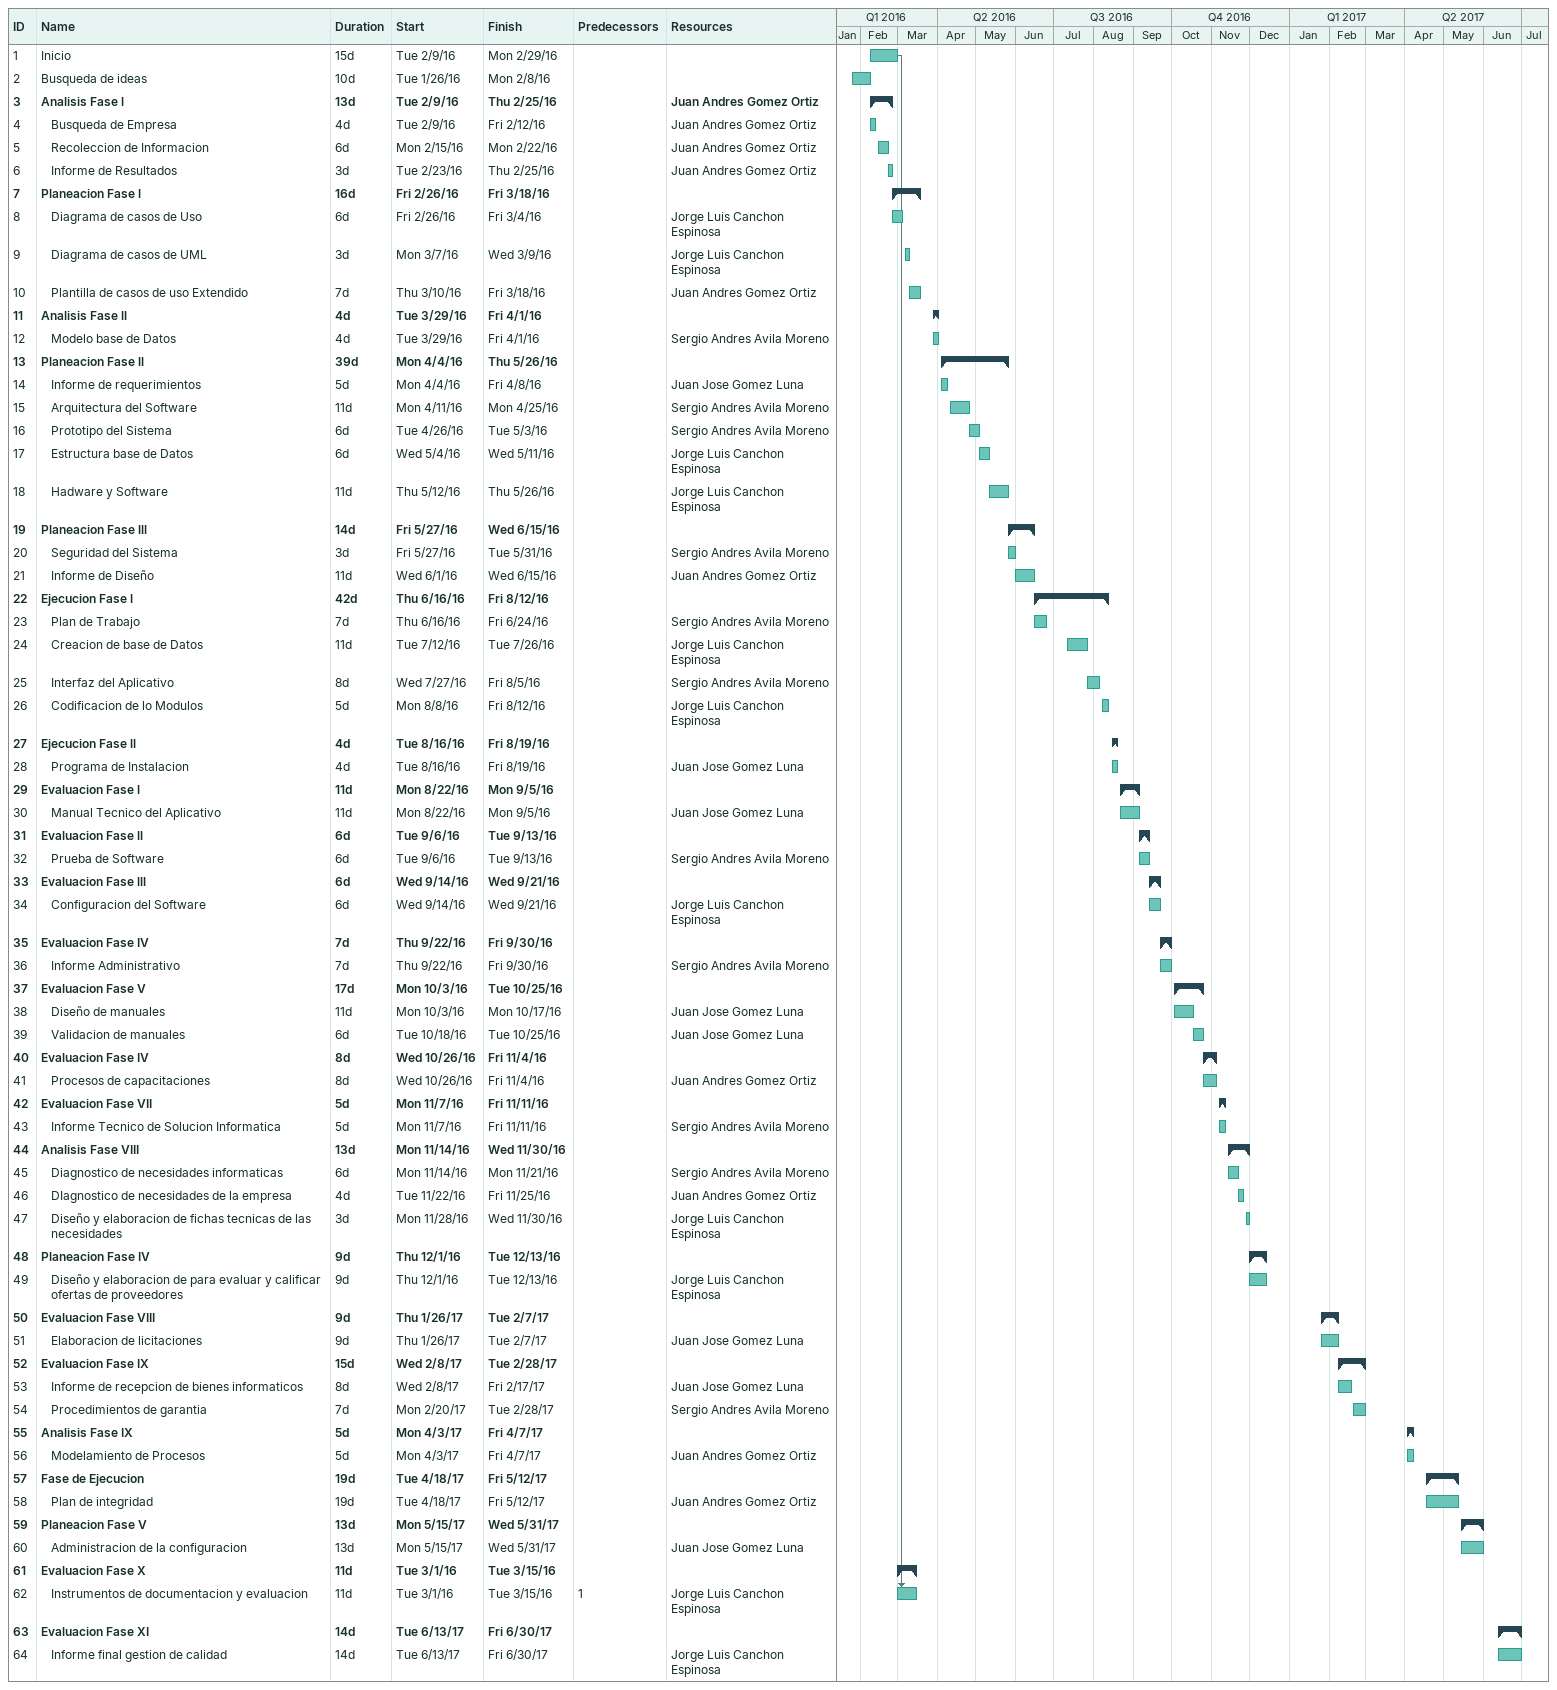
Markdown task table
| ID | Level | Task | Duration | Start | Finish | Predecessors | Resources |
|---|---|---|---|---|---|---|---|
| 1 | 1 | Inicio | 15d | 2016-02-09 | 2016-02-29 |  |  |
| 2 | 1 | Busqueda de ideas | 10d | 2016-01-26 | 2016-02-08 |  |  |
| 3 | 1 | **Analisis Fase l** | 13d | 2016-02-09 | 2016-02-25 |  | Juan Andres Gomez Ortiz |
| 4 | 2 | Busqueda de Empresa | 4d | 2016-02-09 | 2016-02-12 |  | Juan Andres Gomez Ortiz |
| 5 | 2 | Recoleccion de Informacion | 6d | 2016-02-15 | 2016-02-22 |  | Juan Andres Gomez Ortiz |
| 6 | 2 | Informe de Resultados | 3d | 2016-02-23 | 2016-02-25 |  | Juan Andres Gomez Ortiz |
| 7 | 1 | **Planeacion Fase l** | 16d | 2016-02-26 | 2016-03-18 |  |  |
| 8 | 2 | Diagrama de casos de Uso | 6d | 2016-02-26 | 2016-03-04 |  | Jorge Luis Canchon Espinosa |
| 9 | 2 | Diagrama de casos de UML | 3d | 2016-03-07 | 2016-03-09 |  | Jorge Luis Canchon Espinosa |
| 10 | 2 | Plantilla de casos de uso Extendido | 7d | 2016-03-10 | 2016-03-18 |  | Juan Andres Gomez Ortiz |
| 11 | 1 | **Analisis Fase ll** | 4d | 2016-03-29 | 2016-04-01 |  |  |
| 12 | 2 | Modelo base de Datos | 4d | 2016-03-29 | 2016-04-01 |  | Sergio Andres Avila Moreno |
| 13 | 1 | **Planeacion Fase ll** | 39d | 2016-04-04 | 2016-05-26 |  |  |
| 14 | 2 | Informe de requerimientos | 5d | 2016-04-04 | 2016-04-08 |  | Juan Jose Gomez Luna |
| 15 | 2 | Arquitectura del Software | 11d | 2016-04-11 | 2016-04-25 |  | Sergio Andres Avila Moreno |
| 16 | 2 | Prototipo del Sistema | 6d | 2016-04-26 | 2016-05-03 |  | Sergio Andres Avila Moreno |
| 17 | 2 | Estructura base de Datos | 6d | 2016-05-04 | 2016-05-11 |  | Jorge Luis Canchon Espinosa |
| 18 | 2 | Hadware y Software | 11d | 2016-05-12 | 2016-05-26 |  | Jorge Luis Canchon Espinosa |
| 19 | 1 | **Planeacion Fase lll** | 14d | 2016-05-27 | 2016-06-15 |  |  |
| 20 | 2 | Seguridad del Sistema | 3d | 2016-05-27 | 2016-05-31 |  | Sergio Andres Avila Moreno |
| 21 | 2 | Informe de Diseño | 11d | 2016-06-01 | 2016-06-15 |  | Juan Andres Gomez Ortiz |
| 22 | 1 | **Ejecucion Fase l** | 42d | 2016-06-16 | 2016-08-12 |  |  |
| 23 | 2 | Plan de Trabajo | 7d | 2016-06-16 | 2016-06-24 |  | Sergio Andres Avila Moreno |
| 24 | 2 | Creacion de base de Datos | 11d | 2016-07-12 | 2016-07-26 |  | Jorge Luis Canchon Espinosa |
| 25 | 2 | Interfaz del Aplicativo | 8d | 2016-07-27 | 2016-08-05 |  | Sergio Andres Avila Moreno |
| 26 | 2 | Codificacion de lo Modulos | 5d | 2016-08-08 | 2016-08-12 |  | Jorge Luis Canchon Espinosa |
| 27 | 1 | **Ejecucion Fase ll** | 4d | 2016-08-16 | 2016-08-19 |  |  |
| 28 | 2 | Programa de Instalacion | 4d | 2016-08-16 | 2016-08-19 |  | Juan Jose Gomez Luna |
| 29 | 1 | **Evaluacion Fase l** | 11d | 2016-08-22 | 2016-09-05 |  |  |
| 30 | 2 | Manual Tecnico del Aplicativo | 11d | 2016-08-22 | 2016-09-05 |  | Juan Jose Gomez Luna |
| 31 | 1 | **Evaluacion Fase ll** | 6d | 2016-09-06 | 2016-09-13 |  |  |
| 32 | 2 | Prueba de Software | 6d | 2016-09-06 | 2016-09-13 |  | Sergio Andres Avila Moreno |
| 33 | 1 | **Evaluacion Fase lll** | 6d | 2016-09-14 | 2016-09-21 |  |  |
| 34 | 2 | Configuracion del Software | 6d | 2016-09-14 | 2016-09-21 |  | Jorge Luis Canchon Espinosa |
| 35 | 1 | **Evaluacion Fase IV** | 7d | 2016-09-22 | 2016-09-30 |  |  |
| 36 | 2 | Informe Administrativo | 7d | 2016-09-22 | 2016-09-30 |  | Sergio Andres Avila Moreno |
| 37 | 1 | **Evaluacion Fase V** | 17d | 2016-10-03 | 2016-10-25 |  |  |
| 38 | 2 | Diseño de manuales | 11d | 2016-10-03 | 2016-10-17 |  | Juan Jose Gomez Luna |
| 39 | 2 | Validacion de manuales | 6d | 2016-10-18 | 2016-10-25 |  | Juan Jose Gomez Luna |
| 40 | 1 | **Evaluacion Fase IV** | 8d | 2016-10-26 | 2016-11-04 |  |  |
| 41 | 2 | Procesos de capacitaciones | 8d | 2016-10-26 | 2016-11-04 |  | Juan Andres Gomez Ortiz |
| 42 | 1 | **Evaluacion Fase VII** | 5d | 2016-11-07 | 2016-11-11 |  |  |
| 43 | 2 | Informe Tecnico de Solucion Informatica | 5d | 2016-11-07 | 2016-11-11 |  | Sergio Andres Avila Moreno |
| 44 | 1 | **Analisis Fase VIII** | 13d | 2016-11-14 | 2016-11-30 |  |  |
| 45 | 2 | Diagnostico de necesidades informaticas | 6d | 2016-11-14 | 2016-11-21 |  | Sergio Andres Avila Moreno |
| 46 | 2 | DIagnostico de necesidades de la empresa | 4d | 2016-11-22 | 2016-11-25 |  | Juan Andres Gomez Ortiz |
| 47 | 2 | Diseño y elaboracion de fichas tecnicas de las necesidades | 3d | 2016-11-28 | 2016-11-30 |  | Jorge Luis Canchon Espinosa |
| 48 | 1 | **Planeacion Fase IV** | 9d | 2016-12-01 | 2016-12-13 |  |  |
| 49 | 2 | Diseño y elaboracion de para evaluar y calificar ofertas de proveedores | 9d | 2016-12-01 | 2016-12-13 |  | Jorge Luis Canchon Espinosa |
| 50 | 1 | **Evaluacion Fase VIII** | 9d | 2017-01-26 | 2017-02-07 |  |  |
| 51 | 2 | Elaboracion de licitaciones | 9d | 2017-01-26 | 2017-02-07 |  | Juan Jose Gomez Luna |
| 52 | 1 | **Evaluacion Fase IX** | 15d | 2017-02-08 | 2017-02-28 |  |  |
| 53 | 2 | Informe de recepcion de bienes informaticos | 8d | 2017-02-08 | 2017-02-17 |  | Juan Jose Gomez Luna |
| 54 | 2 | Procedimientos de garantia | 7d | 2017-02-20 | 2017-02-28 |  | Sergio Andres Avila Moreno |
| 55 | 1 | **Analisis Fase IX** | 5d | 2017-04-03 | 2017-04-07 |  |  |
| 56 | 2 | Modelamiento de Procesos | 5d | 2017-04-03 | 2017-04-07 |  | Juan Andres Gomez Ortiz |
| 57 | 1 | **Fase de Ejecucion** | 19d | 2017-04-18 | 2017-05-12 |  |  |
| 58 | 2 | Plan de integridad | 19d | 2017-04-18 | 2017-05-12 |  | Juan Andres Gomez Ortiz |
| 59 | 1 | **Planeacion Fase V** | 13d | 2017-05-15 | 2017-05-31 |  |  |
| 60 | 2 | Administracion de la configuracion | 13d | 2017-05-15 | 2017-05-31 |  | Juan Jose Gomez Luna |
| 61 | 1 | **Evaluacion Fase X** | 11d | 2016-03-01 | 2016-03-15 |  |  |
| 62 | 2 | Instrumentos de documentacion y evaluacion | 11d | 2016-03-01 | 2016-03-15 | 1 | Jorge Luis Canchon Espinosa |
| 63 | 1 | **Evaluacion Fase XI** | 14d | 2017-06-13 | 2017-06-30 |  |  |
| 64 | 2 | Informe final gestion de calidad | 14d | 2017-06-13 | 2017-06-30 |  | Jorge Luis Canchon Espinosa |
